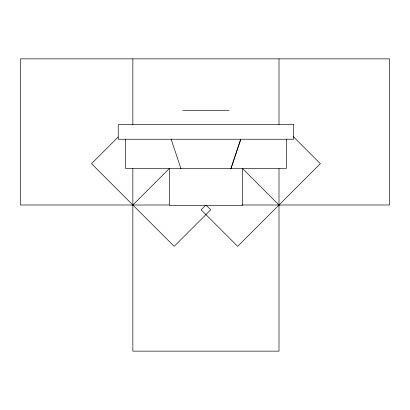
<?xml version="1.0" encoding="UTF-8"?>
<svg xmlns="http://www.w3.org/2000/svg" width="410" height="410" viewBox="0 0 410 410"><rect width="100%" height="100%" fill="white"/><g stroke="black" fill="none" stroke-linecap="round" stroke-linejoin="round"><path stroke-width="0.61" d="M231.009 168.464L240.711 139.349M230.866 168.736L240.747 139.236M118.131 137.053L91.517 163.662L174.188 246.338L210.725 209.802L206.23 205.308M132.85 205L169.391 168.464L169.391 205.323L242.464 205.323L242.464 168.464L279 205M205.62 205.308L201.125 209.802L237.662 246.338L320.333 163.662L293.273 136.602M182.732 110.587L229.118 110.587M169.227 205L20.5 205L20.5 58.855L389.5 58.855L389.5 205L241.982 205M171.119 139.236L181 168.736M286.308 139.349L286.308 168.464L125.547 168.464L125.547 139.349M279 58.855L279 124.589M279 168.623L279 351.144L132.85 351.144L132.85 168.623M132.85 58.855L132.85 124.589M293.611 124.619L118.239 124.619L118.239 139.236L293.611 139.236L293.611 124.619"/></g></svg>
